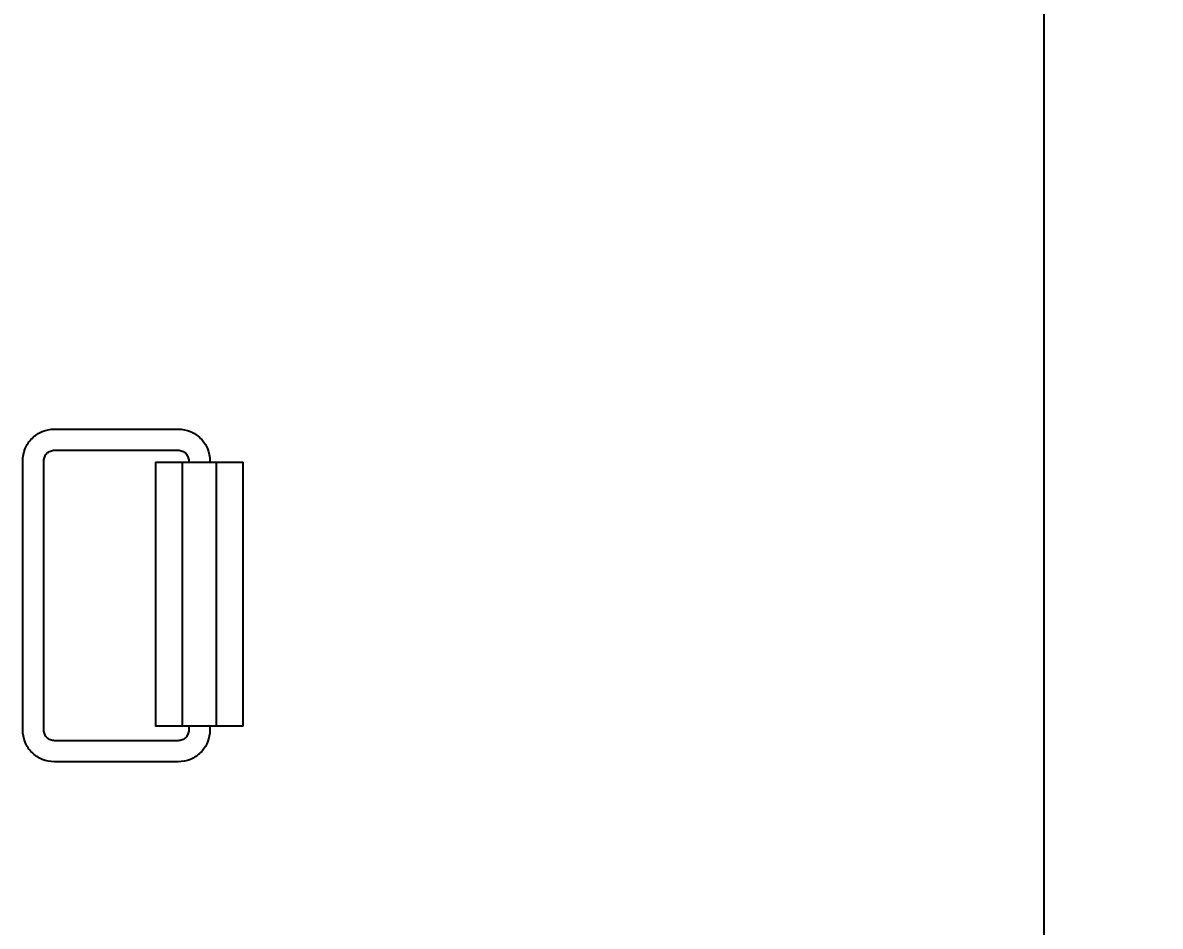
# Model space of a CAD drawing. Header units: millimetres. Extents: x 395 to 3386, y 0 to 2798.
# Drawn here: x 1121.6 to 1552.5, y 342.2 to 684.3 of the extents above; entities that cross this region are included whole.
import ezdxf

# ---------------------------------------------------------------- set-up
doc = ezdxf.new("R2010")
doc.units = ezdxf.units.MM
doc.header["$LTSCALE"] = 217.8
doc.header["$PDMODE"] = 3
doc.header["$PDSIZE"] = 8
doc.layers.get('0').update_dxf_attribs({"linetype": 'CONTINUOUS'})
doc.layers.get('Defpoints').update_dxf_attribs({"linetype": 'CONTINUOUS'})
doc.layers.add('02___PRT_ALL_AXES', color=7, linetype='CONTINUOUS')
doc.styles.get("Standard").update_dxf_attribs({"font": 'taile.ttf'})
doc.dimstyles.new('DIMSTYLE_4', dxfattribs={"dimtxt": 23.333333, "dimasz": 23.333333, "dimexe": 1.5, "dimexo": 1, "dimgap": 0.875, "dimtad": 1, "dimdec": 0, "dimdsep": 46, "dimtxsty": 'Standard', "dimblk": '_FILLED', "dimblk1": '_FILLED', "dimblk2": '_FILLED', "dimcen": 0.09, "dimazin": 2, "dimtp": 0.01, "dimtm": 0.01, "dimtfac": 1, "dimtdec": 0, "dimtofl": 0, "dimtmove": 0, "dimatfit": 3, "dimldrblk": '_FILLED', "dimfxl": 1, "dimtolj": 1, "dimarcsym": 0})

# ---------------------------------------------------------------- blocks, each defined once
blk = doc.blocks.new('_FILLED')
at = {"color": 0, "linetype": 'ByBlock'}
blk.add_solid([(0, 0), (-1, 0.214), (-1, -0.214)], dxfattribs=at)
blk = doc.blocks.new('*D120')
at = {"color": 0, "linetype": 'Continuous', "lineweight": -2}
for p, q in [((1215.73, 1281.82), (1737.53, 1281.82)), ((1736.03, 230.85), (1736.03, 1258.49)), ((1401.94, 207.52), (1737.53, 207.52))]:
    blk.add_line(p, q, dxfattribs=at)
at = {"layer": 'Defpoints', "color": 0}
for p in [(1214.73, 1281.82), (1736.03, 1281.82), (1400.94, 207.52)]:
    blk.add_point(p, dxfattribs=at)
at = {"color": 0, "linetype": 'ByBlock', "lineweight": -2, "xscale": 23.3333333333, "yscale": 23.3333333333, "zscale": 23.3333333333}
for p, rotation in [((1736.03, 1281.82), 90), ((1736.03, 207.52), 270)]:
    blk.add_blockref('_FILLED', p, dxfattribs=dict(at, rotation=rotation))
at = {"color": 0, "insert": (1704.05, 746.05), "char_height": 23.333, "attachment_point": 2, "rotation": 90, "line_spacing_factor": 0.9}
blk.add_mtext('\\A1;1074', dxfattribs=at)
blk = doc.blocks.new('*D121')
at = {"color": 0, "linetype": 'Continuous', "lineweight": -2}
for p, q in [((1520.62, 1229.29), (1634.41, 1229.29)), ((1632.91, 1205.96), (1632.91, 230.85)), ((1401.94, 207.52), (1634.41, 207.52))]:
    blk.add_line(p, q, dxfattribs=at)
at = {"layer": 'Defpoints', "color": 0}
for p in [(1519.62, 1229.29), (1400.94, 207.52), (1632.91, 207.52)]:
    blk.add_point(p, dxfattribs=at)
at = {"color": 0, "linetype": 'ByBlock', "lineweight": -2, "xscale": 23.3333333333, "yscale": 23.3333333333, "zscale": 23.3333333333}
for p, rotation in [((1632.91, 1229.29), 89.99999999999999), ((1632.91, 207.52), 270)]:
    blk.add_blockref('_FILLED', p, dxfattribs=dict(at, rotation=rotation))
at = {"color": 0, "insert": (1600.92, 719.83), "char_height": 23.333, "attachment_point": 2, "rotation": 90, "line_spacing_factor": 0.9}
blk.add_mtext('\\A1;1022', dxfattribs=at)

msp = doc.modelspace()

# ---------------------------------------------------------------- linework, layer by layer
at = {"linetype": 'Continuous'}
for p, q in [((1133.5891, 530.4196), (1180.5044, 530.4196)), ((1133.5891, 522.4196), (1180.5044, 522.4196)), ((1121.6035, 416.4196), (1121.6035, 518.4196)), ((1129.6035, 416.4196), (1129.6035, 518.4196)), ((1171.8711, 517.9196), (1205.1089, 517.9196)), ((1171.8711, 517.9196), (1171.8711, 417.9196)), ((1181.99, 517.9196), (1181.99, 417.9196)), ((1184.49, 518.4196), (1184.49, 517.9196)), ((1192.49, 518.4196), (1192.49, 517.9196)), ((1194.99, 417.9196), (1194.99, 517.9196)), ((1205.1089, 417.9196), (1205.1089, 517.9196)), ((1205.1089, 417.9196), (1171.8711, 417.9196)), ((1184.49, 417.9196), (1184.49, 416.4196)), ((1192.49, 417.9196), (1192.49, 416.4196)), ((1180.5044, 412.4196), (1133.5891, 412.4196)), ((1180.5044, 404.4196), (1133.5891, 404.4196))]:
    msp.add_line(p, q, dxfattribs=at)
for points, knots in [([(1125.1115, 526.9023), (1126.2135, 528.0064), (1128.8789, 529.7975), (1132.0295, 530.4196), (1133.5891, 530.4196)], [0, 0, 0, 0, 0.50005511, 1, 1, 1, 1]), ([(1180.5044, 530.4196), (1182.064, 530.4196), (1185.2146, 529.7975), (1187.88, 528.0064), (1188.9821, 526.9023)], [0, 0, 0, 0, 0.49994487, 1, 1, 1, 1]), ([(1121.6035, 518.4196), (1121.6035, 519.9796), (1122.2234, 523.1301), (1124.0097, 525.7985), (1125.1115, 526.9023)], [0, 0, 0, 0, 0.50005518, 1, 1, 1, 1]), ([(1188.9821, 526.9023), (1190.0839, 525.7985), (1191.8702, 523.1301), (1192.49, 519.9796), (1192.49, 518.4196)], [0, 0, 0, 0, 0.49994485, 1, 1, 1, 1]), ([(1130.7734, 521.2506), (1131.1398, 521.6176), (1132.025, 522.2128), (1133.0715, 522.4196), (1133.5891, 522.4196)], [0, 0, 0, 0, 0.50048224, 1, 1, 1, 1]), ([(1180.5044, 522.4196), (1181.022, 522.4196), (1182.0686, 522.2128), (1182.9537, 521.6176), (1183.3201, 521.2506)], [0, 0, 0, 0, 0.49951776, 1, 1, 1, 1]), ([(1129.6035, 518.4196), (1129.6035, 518.9406), (1129.8102, 519.992), (1130.4061, 520.8826), (1130.7734, 521.2506)], [0, 0, 0, 0, 0.50047796, 1, 1, 1, 1]), ([(1183.3201, 521.2506), (1183.6875, 520.8826), (1184.2833, 519.992), (1184.49, 518.9406), (1184.49, 518.4196)], [0, 0, 0, 0, 0.49952204, 1, 1, 1, 1]), ([(1125.1115, 407.9369), (1124.0097, 409.0407), (1122.2234, 411.7091), (1121.6035, 414.8596), (1121.6035, 416.4196)], [0, 0, 0, 0, 0.49994485, 1, 1, 1, 1]), ([(1130.7734, 413.5886), (1130.4061, 413.9567), (1129.8102, 414.8473), (1129.6035, 415.8986), (1129.6035, 416.4196)], [0, 0, 0, 0, 0.49952204, 1, 1, 1, 1]), ([(1184.49, 416.4196), (1184.49, 415.8986), (1184.2833, 414.8473), (1183.6875, 413.9567), (1183.3201, 413.5886)], [0, 0, 0, 0, 0.50047796, 1, 1, 1, 1]), ([(1192.49, 416.4196), (1192.49, 414.8596), (1191.8702, 411.7091), (1190.0839, 409.0407), (1188.9821, 407.9369)], [0, 0, 0, 0, 0.50005518, 1, 1, 1, 1]), ([(1133.5891, 412.4196), (1133.0715, 412.4196), (1132.025, 412.6264), (1131.1398, 413.2216), (1130.7734, 413.5886)], [0, 0, 0, 0, 0.49951776, 1, 1, 1, 1]), ([(1183.3201, 413.5886), (1182.9537, 413.2216), (1182.0686, 412.6264), (1181.022, 412.4196), (1180.5044, 412.4196)], [0, 0, 0, 0, 0.50048224, 1, 1, 1, 1]), ([(1133.5891, 404.4196), (1132.0295, 404.4196), (1128.8789, 405.0417), (1126.2135, 406.8329), (1125.1115, 407.9369)], [0, 0, 0, 0, 0.49994487, 1, 1, 1, 1]), ([(1188.9821, 407.9369), (1187.88, 406.8329), (1185.2146, 405.0417), (1182.064, 404.4196), (1180.5044, 404.4196)], [0, 0, 0, 0, 0.50005511, 1, 1, 1, 1])]:
    msp.add_open_spline(points, degree=3, knots=knots, dxfattribs=at)
at = {"layer": '02___PRT_ALL_AXES', "linetype": 'Continuous'}
msp.add_line((1508.3711, 1134.5196), (1508.3711, 321.1895), dxfattribs=at)

# ---------------------------------------------------------------- dimensions: what is measured, and where the dimension line sits
at = {"linetype": 'Continuous'}
for base, p1, p2, angle, picture, middle in [((1736.0349, 1281.8196), (1400.9404, 207.5196), (1214.7283, 1281.8196), 90, '*D120', (1736.0349, 746.0452)), ((1632.9096, 207.5196), (1519.6225, 1229.2895), (1400.9404, 207.5196), 270, '*D121', (1632.9096, 719.8256))]:
    dim = msp.add_linear_dim(base=base, p1=p1, p2=p2, angle=angle, dimstyle='DIMSTYLE_4', dxfattribs=at)
    dim.commit()
    dim.dimension.update_dxf_attribs({"geometry": picture, "text_midpoint": middle, "dimtype": 160})

doc.saveas('drawing.dxf')
